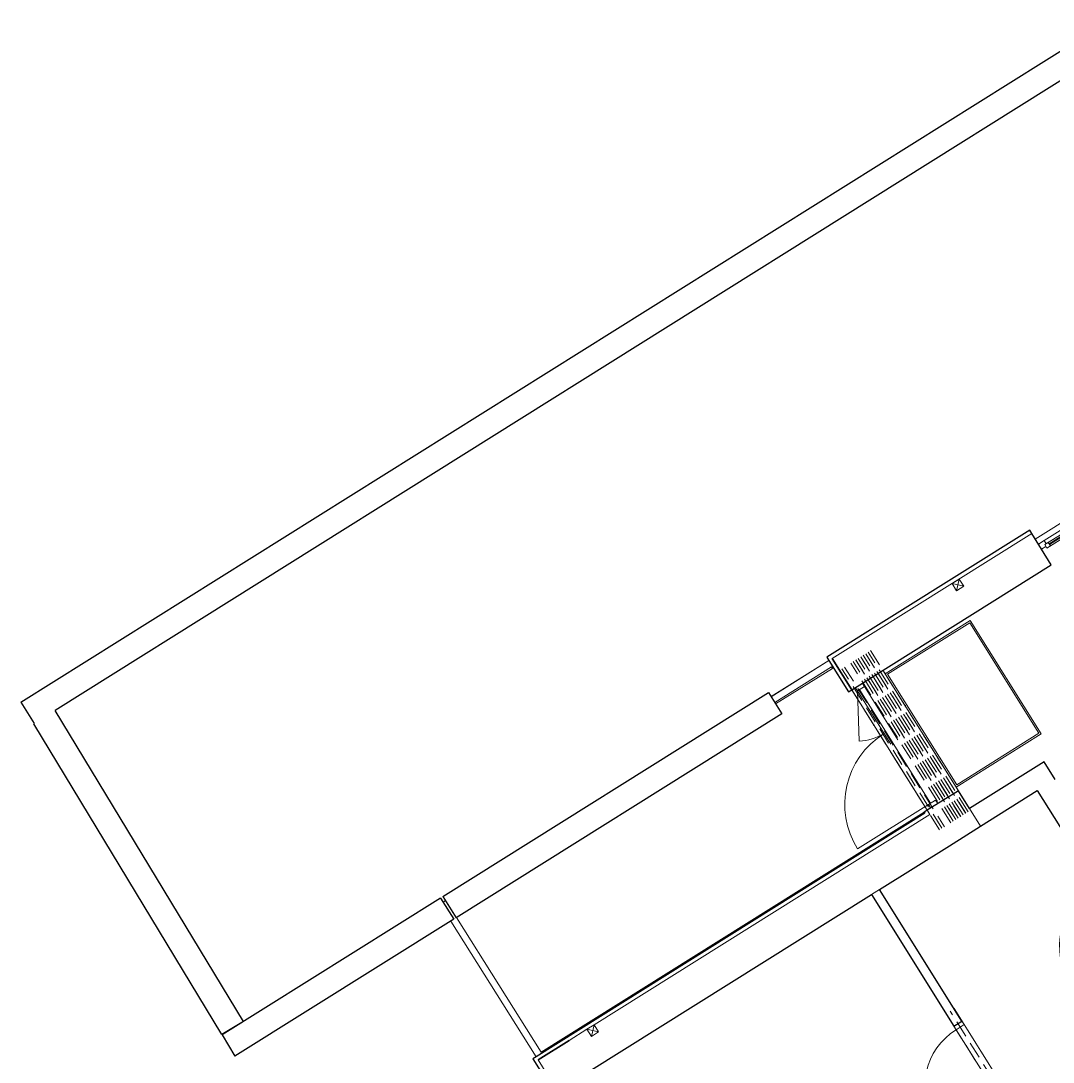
# Model space of a CAD drawing. Header units: millimetres. Extents: x -10647 to 220459, y -5491 to 72638.
# Drawn here: x 130361 to 142696, y 53681 to 66124 of the extents above; entities that cross this region are included whole.
import ezdxf

# ---------------------------------------------------------------- set-up
doc = ezdxf.new("R2010")
doc.units = ezdxf.units.MM
doc.linetypes.add('HA_Dash_3mm-S1mm', pattern=[300, 200, -100])
doc.linetypes.add('HA_DashDot_2_2mm-S0_6mm', pattern=[1650, 750, -450, 0, -450])
for name, color, linetype, lineweight in [('A-DOOR-____-MCUT', 9, 'HA_DashDot_2_2mm-S0_6mm', 9), ('A-DOOR-____-OTLN', 9, 'Continuous', 9), ('A-DOOR-FRAM-MCUT', 9, 'Continuous', 9), ('A-DOOR-FRAM-OTLN', 9, 'Continuous', 9), ('A-FLOR-____-OTLN', 9, 'Continuous', 9), ('A-FLOR-HRAL-OTLN', 9, 'Continuous', 9), ('A-GENM-____-HDLN', 9, 'HA_Dash_3mm-S1mm', 9), ('A-GENM-____-OTLN', 9, 'Continuous', 9), ('A-GLAZ-____-MCUT', 9, 'Continuous', 5), ('A-GLAZ-____-OTLN', 9, 'Continuous', 5), ('A-WALL-____-MCUT', 9, 'Continuous', 25), ('I-WALL-____-MCUT', 9, 'Continuous', 25), ('M-HVAC-DUCT-OTLN', 9, 'Continuous', 9)]:
    doc.layers.add(name, color=color, linetype=linetype, lineweight=lineweight)

# ---------------------------------------------------------------- blocks, each defined once
blk = doc.blocks.new('HA_DR_Single_Swing_Solid - In_BJ_900x2100_Vstup-2000314-schema POHLEDU D_130_6300')
at = {"layer": 'A-DOOR-____-MCUT'}
for p, q in [((-450, 125), (450, 125)), ((-450, -125), (450, -125))]:
    blk.add_line(p, q, dxfattribs=at)
at = {"layer": 'A-DOOR-____-OTLN'}
for p, q in [((-500, 125), (500, 125)), ((-500, -125), (500, -125))]:
    blk.add_line(p, q, dxfattribs=at)
at = {"layer": 'A-DOOR-____-OTLN', "lineweight": 5}
blk.add_line((450, -1025), (450, -125), dxfattribs=at)
blk.add_arc((450, -125), 900, 180, 270, dxfattribs=at)
at = {"layer": 'A-DOOR-FRAM-MCUT'}
for p, q in [((-450, 125), (-500, 125)), ((-450, -125), (-450, 125)), ((500, 125), (450, 125)), ((450, 125), (450, -125)), ((-500, -125), (-450, -125)), ((450, -125), (500, -125))]:
    blk.add_line(p, q, dxfattribs=at)
blk = doc.blocks.new('HA_DR_Single_Swing_Solid - In_BJ_800x2100-2000412-schema POHLEDU D_130_6300')
at = {"layer": 'A-DOOR-____-MCUT'}
for p, q in [((-400, 57.5), (400, 57.5)), ((-400, -57.5), (400, -57.5))]:
    blk.add_line(p, q, dxfattribs=at)
at = {"layer": 'A-DOOR-____-OTLN', "lineweight": 5}
blk.add_line((400, -857.5), (400, -57.5), dxfattribs=at)
blk.add_arc((400, -57.5), 800, 180, 270, dxfattribs=at)
at = {"layer": 'A-DOOR-FRAM-MCUT'}
for p, q in [((-400, 57.5), (-450, 57.5)), ((-400, -57.5), (-400, 57.5)), ((450, 57.5), (400, 57.5)), ((400, 57.5), (400, -57.5)), ((-450, -57.5), (-400, -57.5)), ((400, -57.5), (450, -57.5))]:
    blk.add_line(p, q, dxfattribs=at)
blk = doc.blocks.new('HA_WD_SinglePanel - 1000x2400-1653873-schema POHLEDU D_130_6300')
at = {"layer": 'A-GLAZ-____-MCUT'}
for p, q in [((-420, 70), (-500, 70)), ((-500, 0), (-440, 0)), ((-440, -25), (-440, 25)), ((-440, 25), (-390, 25)), ((-420, 25), (-420, 70)), ((-390, 25), (-390, -25)), ((390, 5), (-390, 5)), ((390, -25), (390, 25)), ((390, 25), (440, 25)), ((500, 70), (420, 70)), ((420, 70), (420, 25)), ((440, 25), (440, -25)), ((440, 0), (500, 0)), ((-390, -25), (-440, -25)), ((390, -5), (-390, -5)), ((440, -25), (390, -25))]:
    blk.add_line(p, q, dxfattribs=at)
at = {"layer": 'A-GLAZ-____-OTLN'}
for p, q in [((440, 25), (-440, 25)), ((-440, -25), (-440, 25)), ((420, 70), (-420, 70)), ((390, 25), (-390, 25)), ((440, 25), (440, -25)), ((-440, -25), (440, -25)), ((390, -25), (-390, -25))]:
    blk.add_line(p, q, dxfattribs=at)
blk = doc.blocks.new('HA_DR_Double_Swing_Solid_FrameButt - In_FAS_1600x2350_1000-1915407-schema POHLEDU D_130_6300')
at = {"layer": 'A-DOOR-____-MCUT'}
for p, q in [((-800, -70), (800, -70)), ((-800, -170), (800, -170))]:
    blk.add_line(p, q, dxfattribs=at)
at = {"layer": 'A-DOOR-____-OTLN', "lineweight": 5}
for p, q in [((-280, -470), (-800, -170)), ((800, -1170), (800, -170))]:
    blk.add_line(p, q, dxfattribs=at)
for centre, radius, start, end in [((-800, -170), 600, 330, 360), ((800, -170), 1000, 180, 270)]:
    blk.add_arc(centre, radius, start, end, dxfattribs=at)
at = {"layer": 'A-DOOR-FRAM-MCUT'}
for p, q in [((-800, -70), (-850, -70)), ((-800, -170), (-800, -70)), ((850, -70), (800, -70)), ((800, -70), (800, -170)), ((-850, -170), (-800, -170)), ((800, -170), (850, -170))]:
    blk.add_line(p, q, dxfattribs=at)
at = {"layer": 'A-DOOR-FRAM-OTLN', "linetype": 'HA_DashDot_2_2mm-S0_6mm'}
for p, q in [((850, 220), (-850, 220)), ((850, -220), (-850, -220))]:
    blk.add_line(p, q, dxfattribs=at)
blk = doc.blocks.new('Cistici zona_ram - Cistici zona_ram-1709531-schema POHLEDU D_130_6300')
at = {"layer": 'A-GENM-____-OTLN'}
for p, q in [((1423, 68680), (223, 68680)), ((223, 68680), (223, 67080)), ((243, 67100), (243, 68660)), ((243, 68660), (1403, 68660)), ((1403, 68660), (1403, 67100)), ((1423, 67080), (1423, 68680)), ((223, 67080), (1423, 67080)), ((1403, 67100), (243, 67100))]:
    blk.add_line(p, q, dxfattribs=at)
blk = doc.blocks.new('TB_Porotherm KP11_5_1250mm - TB_Porotherm KP11_5_1250mm-1840670-schema POHLEDU D_130_6300')
at = {"layer": 'A-GENM-____-HDLN'}
for p, q in [((-625, 57.5), (625, 57.5)), ((-625, 0), (625, 0)), ((625, -57.5), (-625, -57.5))]:
    blk.add_line(p, q, dxfattribs=at)
blk = doc.blocks.new('TB_Porotherm KP7_2250mm - TB_Porotherm KP7_2250mm-1860473-schema POHLEDU D_130_6300')
at = {"layer": 'A-GENM-____-HDLN'}
for p, q in [((-1125, 35), (1125, 35)), ((-1125, 0), (1125, 0)), ((1125, -35), (-1125, -35))]:
    blk.add_line(p, q, dxfattribs=at)
blk = doc.blocks.new('185-01_OBJEKT D_Central_rvt-5-schema POHLEDU D_130_6300')
at = {"layer": 'A-FLOR-____-OTLN'}
for p, q in [((-33625, 60462), (-34473, 59932)), ((-36939, 58481), (-37630, 58049)), ((-35765, 56691), (-36667, 58132)), ((-36569, 58125), (-35724, 56776)), ((-41519, 55612), (-41549, 55594)), ((-41455, 55368), (-40439, 53746))]:
    blk.add_line(p, q, dxfattribs=at)
at = {"layer": 'A-WALL-____-MCUT'}
for p, q in [((-34539, 60037), (-36963, 58519)), ((-34515, 59999), (-34539, 60037)), ((-34282, 59626), (-34515, 59999)), ((-36667, 58132), (-34282, 59626)), ((-36963, 58519), (-36939, 58481)), ((-36901, 58505), (-36667, 58132)), ((-36667, 58132), (-36901, 58505)), ((-36939, 58481), (-36705, 58108)), ((-36705, 58108), (-36667, 58132)), ((-35392, 56925), (-35765, 56691)), ((-35259, 56713), (-35392, 56925)), ((-35795, 56655), (-40439, 53746)), ((-35765, 56691), (-35803, 56668)), ((-35803, 56668), (-35795, 56655)), ((-35500, 56268), (-35127, 56501)), ((-36334, 55745), (-35500, 56268)), ((-39809, 53568), (-36432, 55684)), ((-40043, 53941), (-40415, 53708)), ((-40415, 53708), (-40043, 53941)), ((-40439, 53746), (-40477, 53722)), ((-40477, 53722), (-39291, 51828))]:
    blk.add_line(p, q, dxfattribs=at)
at = {"layer": 'A-WALL-____-MCUT', "lineweight": 9}
for p, q in [((-34515, 59999), (-36901, 58505)), ((-36901, 58505), (-34515, 59999)), ((-35733, 56641), (-39746, 54127)), ((-39746, 54127), (-35733, 56641)), ((-35765, 56691), (-35757, 56679)), ((-35757, 56679), (-35765, 56691)), ((-35733, 56641), (-35757, 56679)), ((-35259, 56713), (-35127, 56501)), ((-36334, 55745), (-36432, 55684)), ((-39831, 54074), (-40043, 53941)), ((-40043, 53941), (-39831, 54074)), ((-40415, 53708), (-39253, 51852)), ((-39253, 51852), (-40415, 53708))]:
    blk.add_line(p, q, dxfattribs=at)
at = {"layer": 'I-WALL-____-MCUT'}
for p, q in [((-34369, 57271), (-35259, 56713)), ((-34237, 57059), (-34369, 57271)), ((-35127, 56501), (-34449, 56926)), ((-34449, 56926), (-33788, 55871)), ((-36432, 55684), (-35447, 54112)), ((-35350, 54173), (-36334, 55745)), ((-35447, 54112), (-35350, 54173))]:
    blk.add_line(p, q, dxfattribs=at)
at = {"layer": 'M-HVAC-DUCT-OTLN', "lineweight": 5}
for p, q in [((-35467, 59400), (-35382, 59453)), ((-35467, 59400), (-35329, 59368)), ((-35414, 59315), (-35467, 59400)), ((-35414, 59315), (-35382, 59453)), ((-35329, 59368), (-35414, 59315)), ((-35382, 59453), (-35329, 59368)), ((-39831, 54074), (-39746, 54127)), ((-39831, 54074), (-39693, 54042)), ((-39778, 53989), (-39831, 54074)), ((-39778, 53989), (-39746, 54127)), ((-39693, 54042), (-39778, 53989)), ((-39746, 54127), (-39693, 54042))]:
    blk.add_line(p, q, dxfattribs=at)
at = {"layer": 'A-DOOR-____-OTLN', "lineweight": 9}
for name, p, rotation in [('HA_DR_Double_Swing_Solid_FrameButt - In_FAS_1600x2350_1000-1915407-schema POHLEDU D_130_6300', (-36030, 57529), 302.0611111111111), ('HA_DR_Single_Swing_Solid - In_BJ_900x2100_Vstup-2000314-schema POHLEDU D_130_6300', (-33416, 55513), 302.0611111111118), ('HA_DR_Single_Swing_Solid - In_BJ_800x2100-2000412-schema POHLEDU D_130_6300', (-35159, 53761), 302.061111111111)]:
    blk.add_blockref(name, p, dxfattribs=dict(at, rotation=rotation))
at = {"layer": 'A-GENM-____-OTLN', "lineweight": 9}
for name, p, rotation in [('Cistici zona_ram - Cistici zona_ram-1709531-schema POHLEDU D_130_6300', (0, 0), 32.06111111111108), ('TB_Porotherm KP7_2250mm - TB_Porotherm KP7_2250mm-1860473-schema POHLEDU D_130_6300', (-36051, 57515), 122.061111111112), ('TB_Porotherm KP7_2250mm - TB_Porotherm KP7_2250mm-1860473-schema POHLEDU D_130_6300', (-35992, 57552), 122.061111111112), ('TB_Porotherm KP7_2250mm - TB_Porotherm KP7_2250mm-1860473-schema POHLEDU D_130_6300', (-35932, 57590), 122.061111111112), ('TB_Porotherm KP7_2250mm - TB_Porotherm KP7_2250mm-1860473-schema POHLEDU D_130_6300', (-35873, 57627), 122.061111111112), ('TB_Porotherm KP7_2250mm - TB_Porotherm KP7_2250mm-1860473-schema POHLEDU D_130_6300', (-36186, 57430), 122.061111111112), ('TB_Porotherm KP11_5_1250mm - TB_Porotherm KP11_5_1250mm-1840670-schema POHLEDU D_130_6300', (-35159, 53761), 122.0611111111112)]:
    blk.add_blockref(name, p, dxfattribs=dict(at, rotation=rotation))
at = {"layer": 'A-GLAZ-____-OTLN', "lineweight": 9, "rotation": 32.06111111111118}
blk.add_blockref('HA_WD_SinglePanel - 1000x2400-1653873-schema POHLEDU D_130_6300', (-33975, 60078), dxfattribs=at)
blk = doc.blocks.new('Railing - Railing-1833447-schema POHLEDU D_130_6300')
at = {"layer": 'A-FLOR-HRAL-OTLN'}
for p, q in [((-36908, 58404), (-37586, 57979)), ((-37576, 57962), (-36898, 58387)), ((-36908, 58404), (-36898, 58387)), ((-37576, 57962), (-37586, 57979))]:
    blk.add_line(p, q, dxfattribs=at)

msp = doc.modelspace()

# ---------------------------------------------------------------- linework, layer by layer
at = {"layer": 'A-FLOR-____-OTLN'}
for p, q in [((140017, 58481), (139326, 58048)), ((141232, 56776), (140387, 58126)), ((136577, 53800), (141153, 56667)), ((135568, 55410), (136577, 53800))]:
    msp.add_line(p, q, dxfattribs=at)
at = {"layer": 'A-WALL-____-MCUT'}
for p, q in [((130361, 57982), (143360, 66124)), ((143265, 65711), (130771, 57884)), ((135405, 55662), (139295, 58098)), ((139295, 58098), (139454, 57844)), ((130361, 57982), (130520, 57728)), ((133020, 54166), (130771, 57884)), ((139454, 57844), (135564, 55408)), ((130520, 57728), (130516, 57725)), ((132764, 54011), (130516, 57725)), ((135375, 55643), (132765, 54009)), ((135375, 55643), (135534, 55389)), ((135405, 55662), (135564, 55408)), ((135534, 55389), (132920, 53752)), ((133020, 54166), (132764, 54011)), ((132765, 54009), (132920, 53752))]:
    msp.add_line(p, q, dxfattribs=at)

# ---------------------------------------------------------------- block references
at = {"color": 50, "lineweight": 5}
msp.add_blockref('185-01_OBJEKT D_Central_rvt-5-schema POHLEDU D_130_6300', (176956, 0), dxfattribs=at)
at = {"layer": 'A-FLOR-HRAL-OTLN'}
msp.add_blockref('Railing - Railing-1833447-schema POHLEDU D_130_6300', (176956, 0), dxfattribs=at)

doc.saveas('drawing.dxf')
